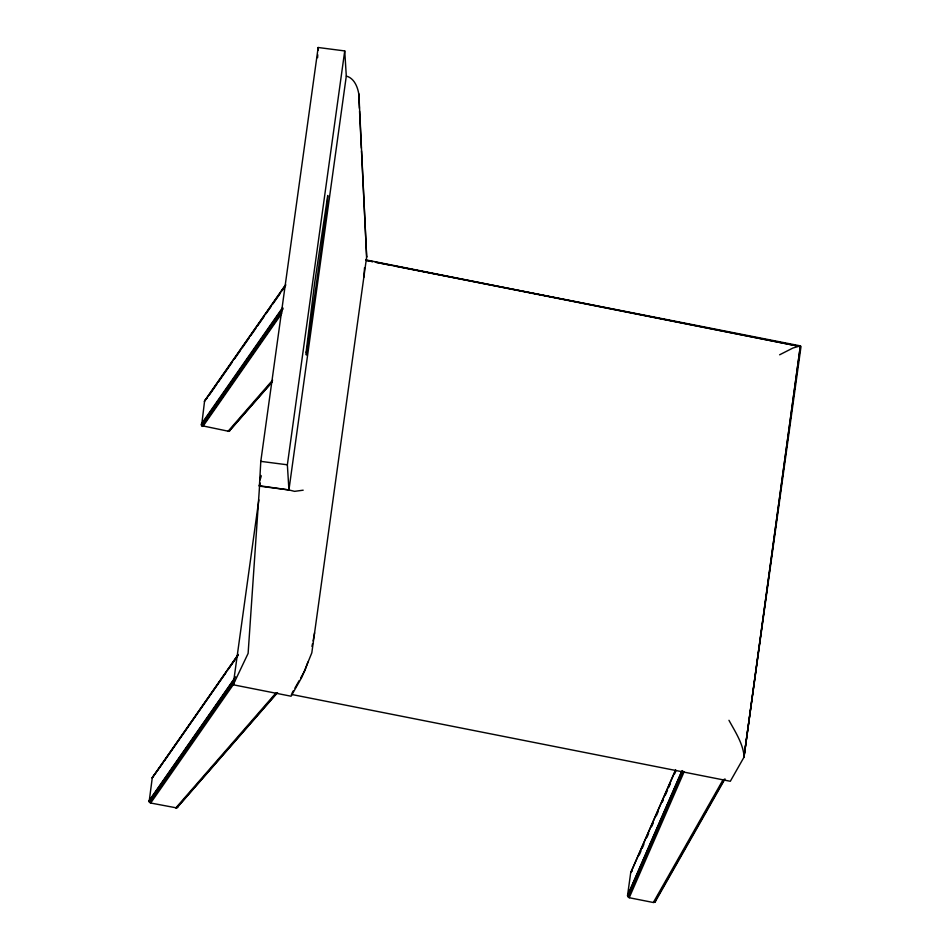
<?xml version="1.0" encoding="UTF-8"?>
<svg xmlns="http://www.w3.org/2000/svg" width="950" height="950" viewBox="0 0 950 950"><rect width="100%" height="100%" fill="white"/><g stroke="black" fill="none" stroke-linecap="round" stroke-linejoin="round"><path stroke-width="1.43" d="M364.539 267.639L363.886 277.174M344.731 50.932L287.363 464.799L288.931 489.951L259.409 486.139L260.799 461.367L318.167 47.5L344.731 50.932L346.299 76.083L288.931 489.951L294.559 491.352L303.181 490.188M317.597 57.701L317.763 54.779M318.001 50.409L318.167 47.5M259.777 482.79L248.116 653.398L233.189 684.772L291.08 696.219L301.946 677.041L311.814 652.84L366.664 256.844M375.476 262.2L800.387 345.883L743.945 757.281L730.312 781.28L291.329 694.403M800.387 345.883L800.992 346.608L743.945 757.281L800.387 345.883L793.012 347.985L779.629 354.801M277.578 692.609L176.759 807.928L150.682 803.023L149.138 801.776L152.297 777.623L162.676 763.325M271.771 382.506L228.962 431.359L201.602 425.647L204.606 400.841L285.202 285.356M260.193 479.857L260.799 475.451M259.409 486.139L259.813 483.206M260.419 478.8L260.834 475.867M233.189 684.772L258.827 499.843M725.016 778.905L655.132 901.918L653.339 902.5L629.221 897.726L627.546 895.529L630.693 872.789L675.688 770.117M314.593 632.831L313.108 640.929M311.956 646.38L312.538 643.661M230.149 429.97L229.769 430.837M177.947 806.55L177.567 807.405M307.919 662.067L304.95 670.474L300.651 678.039M630.693 872.789L675.533 769.939M639.196 855.107L640.965 851.046M642.153 848.338L643.922 844.277M646.867 837.508L648.636 833.447M651.593 826.678L653.363 822.617M656.307 815.86L658.077 811.799M662.209 802.322L663.385 799.615M665.154 795.554L667.518 790.139M668.693 787.431L670.462 783.382M674.595 773.906L675.771 771.198M627.546 895.529L681.815 771.02M627.546 896.004L681.815 771.507M627.677 896.491L682.539 770.628M628.294 897.287L683.157 771.436M629.221 897.726L684.083 771.875M655.132 901.918L655.524 901.063M292.042 693.144L293.479 690.626M294.916 688.109L299.214 680.556M653.339 902.5L723.223 779.487M654.336 902.453L724.221 779.428M204.357 401.506L285.808 284.798M207.48 397.634L204.606 400.841M209.178 395.2L216.814 384.251M218.512 381.829L232.085 362.378M234.638 358.732L240.576 350.218M242.274 347.783L249.054 338.058M250.752 335.635L255.847 328.332M257.545 325.909L264.326 316.184M266.024 313.749L271.118 306.458M272.816 304.024L280.452 293.087M282.15 290.652L285.534 285.784M201.21 424.246L282.661 307.539M201.257 424.971L282.708 308.263M201.602 425.647L283.041 308.94M202.172 426.158L281.924 311.885M202.884 426.443L281.794 313.393M152.297 777.623L238.236 654.443M152.154 778.086L237.856 655.298M164.374 760.891L226.314 672.149M228 669.714L238.189 655.132M149.007 800.814L235.553 676.828M149.007 801.301L233.854 679.737M149.138 801.776L233.985 680.212M149.756 802.584L234.602 681.019M150.682 803.023L233.831 683.881M227.964 431.407L272.626 380.142M228.962 431.359L271.902 382.054M175.762 807.987L275.773 693.191M176.759 807.928L276.996 692.871M631.441 871.613L632.118 871.34M260.799 461.367L287.363 464.799M259.374 485.723L288.931 489.951M365.667 259.861L798.249 346.156L394.345 265.964M375.464 262.212L391.436 265.382M346.299 76.083C354.362 78.126 357.984 87.554 358.934 95.107L366.664 257.165L361.499 150.931M728.959 720.302C735.193 731.738 743.007 743.422 744.147 756.675M358.696 93.563L359.409 108.276M359.551 111.221L361.356 148.105M306.114 352.094L306.316 355.039L327.37 205.782L327.762 195.451L314.557 283.587L306.114 352.094M372.566 261.618L366.747 260.478L372.554 261.63"/></g></svg>
